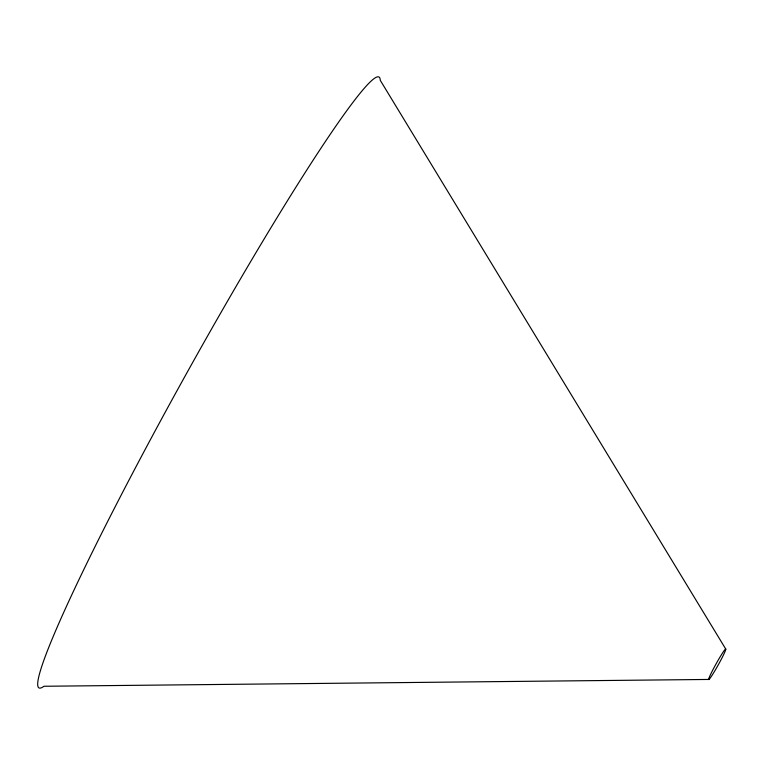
<?xml version="1.0" encoding="UTF-8"?>
<svg xmlns="http://www.w3.org/2000/svg" width="764" height="764" viewBox="0 0 764 764"><rect width="100%" height="100%" fill="white"/><g stroke="black" fill="none" stroke-linecap="round" stroke-linejoin="round"><path stroke-width="1.15" d="M708.982 679.444L43.94 686.263A349.52 23.971 -60.9 0 1 187.228 372.24A349.52 23.971 -60.9 0 1 380.252 80.287L725.8 649.142A17.477 1.194 -60.9 0 1 712.955 673.915A17.477 1.194 -60.9 0 1 712.984 669.627A17.477 1.194 -60.9 0 1 725.8 649.142"/></g></svg>
